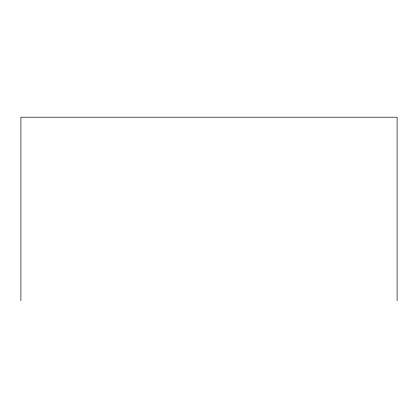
<?xml version="1.0" encoding="UTF-8"?>
<svg xmlns="http://www.w3.org/2000/svg" width="418" height="418" viewBox="0 0 418 418"><rect width="100%" height="100%" fill="white"/><g stroke="black" fill="none" stroke-linecap="round" stroke-linejoin="round"><path stroke-width="0.63" d="M397.1 300.803L397.1 117.197L20.9 117.197L20.9 300.803"/></g></svg>
